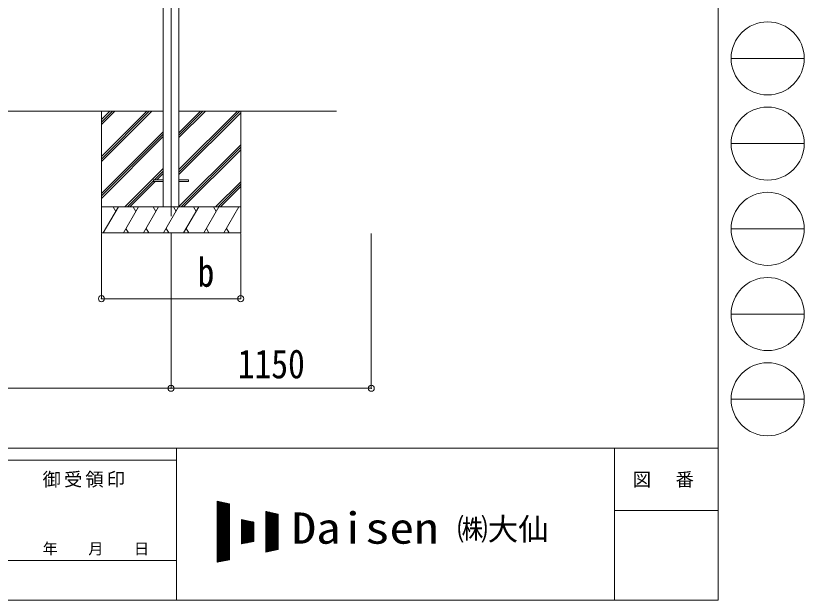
# Model space of a CAD drawing. Units: millimetres at full size; details may follow other scales. Extents: x -9783 to 9892, y -6828 to 6752.
# Drawn here: x 5362 to 9892, y -6828 to -3468 of the extents above; entities that cross this region are included whole.
import ezdxf
from ezdxf.enums import TextEntityAlignment as Align

# ---------------------------------------------------------------- set-up
doc = ezdxf.new("R2010")
doc.units = ezdxf.units.MM
doc.header["$LTSCALE"] = 35
doc.header["$PDMODE"] = 32
doc.header["$PDSIZE"] = 35
for name, color, linetype, lineweight in [('0-0_0', 7, 'Continuous', 9), ('0-1_本体', 4, 'Continuous', 9), ('0-2_部品', 7, 'Continuous', 9), ('0-8_PARTS2', 2, 'Continuous', 9), ('0-A_寸法', 6, 'Continuous', 9), ('F-0_240', 7, 'Continuous', 9)]:
    doc.layers.add(name, color=color, linetype=linetype, lineweight=lineweight)
doc.styles.add('ＭＳ ゴシック', font='')
doc.styles.get('ＭＳ ゴシック').set_extended_font_data('MS Gothic')

msp = doc.modelspace()

# ---------------------------------------------------------------- linework, layer by layer
at = {"layer": '0-0_0'}
for p, q in [((3199.28, -4016.71), (6208.88, -4016.71)), ((5854.08, -4065.31), (5902.68, -4016.71)), ((5854.08, -4079.45), (5916.82, -4016.71)), ((5854.08, -4093.6), (5930.96, -4016.71)), ((5854.08, -4305.73), (6143.1, -4016.71)), ((5854.08, -4291.58), (6128.96, -4016.71)), ((5854.08, -4277.44), (6114.81, -4016.71)), ((5854.08, -4016.71), (5854.08, -4716.71)), ((6299.28, -4140.61), (6423.18, -4016.71)), ((6299.28, -4154.75), (6437.32, -4016.71)), ((6299.28, -4168.89), (6451.46, -4016.71)), ((6299.28, -4366.88), (6649.46, -4016.71)), ((6299.28, -4352.74), (6635.31, -4016.71)), ((6299.28, -4016.71), (7204.08, -4016.71)), ((6299.28, -4381.03), (6654.08, -4026.23)), ((6654.08, -4016.71), (6654.08, -4716.71)), ((5854.08, -4489.57), (6208.88, -4134.78)), ((5854.08, -4503.72), (6208.88, -4148.92)), ((5854.08, -4517.86), (6208.88, -4163.06)), ((6299.28, -4564.87), (6654.08, -4210.08)), ((6311.58, -4566.71), (6654.08, -4224.22)), ((6325.73, -4566.71), (6654.08, -4238.36)), ((5989.07, -4566.71), (6208.88, -4346.91)), ((6157.73, -4412.2), (6208.88, -4361.05)), ((6171.87, -4412.2), (6208.88, -4375.19)), ((6003.22, -4566.71), (6154.08, -4415.85)), ((6017.36, -4566.71), (6162.87, -4421.2)), ((6509.57, -4566.71), (6654.08, -4422.21)), ((6523.72, -4566.71), (6654.08, -4436.35)), ((6537.86, -4566.71), (6654.08, -4450.49)), ((6654.08, -4566.71), (5854.08, -4566.71)), ((5864.37, -4716.71), (5950.97, -4566.71)), ((5935.97, -4592.7), (5920.97, -4566.71)), ((5979.84, -4716.71), (6066.44, -4566.71)), ((6051.44, -4592.7), (6036.44, -4566.71)), ((6095.31, -4716.71), (6181.91, -4566.71)), ((6166.91, -4592.7), (6151.91, -4566.71)), ((6210.78, -4716.71), (6297.38, -4566.71)), ((6282.38, -4592.7), (6267.38, -4566.71)), ((6326.25, -4716.71), (6412.85, -4566.71)), ((6397.85, -4592.7), (6382.85, -4566.71)), ((6441.72, -4716.71), (6528.32, -4566.71)), ((6498.32, -4566.71), (6513.32, -4592.7)), ((6557.19, -4716.71), (6643.8, -4566.71)), ((5994.84, -4690.74), (6009.84, -4716.71)), ((6110.31, -4690.73), (6125.31, -4716.71)), ((6225.78, -4690.73), (6240.78, -4716.71)), ((6341.25, -4690.73), (6356.25, -4716.71)), ((6456.72, -4690.74), (6471.72, -4716.71)), ((6572.19, -4690.73), (6587.19, -4716.71)), ((5854.08, -4716.71), (6654.08, -4716.71))]:
    msp.add_line(p, q, dxfattribs=at)
at = {"layer": '0-1_本体'}
for p, q in [((6208.88, -1110.66), (6208.88, -4566.74)), ((6299.28, -1110.66), (6299.28, -4566.74))]:
    msp.add_line(p, q, dxfattribs=at)
at = {"layer": '0-2_部品', "color": 4}
for p, q in [((6153.88, -4412.2), (6153.88, -4421.2)), ((6153.88, -4412.2), (6208.88, -4412.2)), ((6153.88, -4421.2), (6208.88, -4421.2)), ((6298.88, -4412.2), (6353.88, -4412.2)), ((6298.88, -4421.2), (6353.88, -4421.2)), ((6353.88, -4412.2), (6353.88, -4421.2))]:
    msp.add_line(p, q, dxfattribs=at)
at = {"layer": '0-8_PARTS2'}
msp.add_line((6254.08, -945.12), (6254.08, -4620.35), dxfattribs=at)
at = {"layer": '0-A_寸法'}
for p, q in [((5854.08, -5094.61), (5854.08, -4720.2)), ((6254.08, -5609.59), (6254.08, -4720.2)), ((7404.08, -5609.59), (7404.08, -4720.2)), ((3154.08, -5609.59), (6254.08, -5609.59)), ((6254.08, -5609.59), (7404.08, -5609.59))]:
    msp.add_line(p, q, dxfattribs=at)
msp.add_lwpolyline([(5854.08, -5094.61), (6654.08, -5094.61), (6654.08, -4720.2)], dxfattribs=at)
for p in [(5854.08, -5094.61), (6654.08, -5094.61), (6254.08, -5609.59), (7404.08, -5609.59)]:
    msp.add_point(p, dxfattribs=at)
at = {"layer": 'F-0_240', "color": 5}
for p, q in [((9396.97, 6751.9), (9396.97, -6828.1)), ((-9783.03, -5953.1), (9396.97, -5953.1)), ((6285.75, -5953.1), (6285.75, -6828.1)), ((8801.97, -5953.1), (8801.97, -6828.1)), ((-9783.03, -6023.1), (6285.75, -6023.1)), ((8801.97, -6311.85), (9396.97, -6311.85)), ((5305.75, -6600.6), (6285.75, -6600.6)), ((-9783.03, -6828.1), (9396.97, -6828.1))]:
    msp.add_line(p, q, dxfattribs=at)
at = {"layer": 'F-0_240', "color": 4}
for p, q in [((9471.77, -3713.1), (9891.77, -3713.1)), ((9471.77, -4203.1), (9891.77, -4203.1)), ((9471.77, -4693.1), (9891.77, -4693.1)), ((9471.77, -5183.1), (9891.77, -5183.1)), ((9471.77, -5673.1), (9891.77, -5673.1))]:
    msp.add_line(p, q, dxfattribs=at)
at = {"layer": 'F-0_240'}
for p, q in [((6519.04, -6259.47), (6589.04, -6274.05)), ((6519.04, -6259.47), (6519.04, -6609.47)), ((6519.04, -6262.76), (6534.85, -6262.76)), ((6519.04, -6266.26), (6551.65, -6266.26)), ((6519.04, -6269.76), (6568.45, -6269.76)), ((6519.04, -6273.26), (6585.25, -6273.26)), ((6519.04, -6276.76), (6589.04, -6276.76)), ((6519.04, -6280.26), (6589.04, -6280.26)), ((6519.04, -6283.76), (6589.04, -6283.76)), ((6519.04, -6287.26), (6589.04, -6287.26)), ((6519.04, -6290.76), (6589.04, -6290.76)), ((6519.04, -6294.26), (6589.04, -6294.26)), ((6521.12, -6609.03), (6521.12, -6259.9)), ((6524.62, -6608.3), (6524.62, -6260.63)), ((6528.12, -6607.58), (6528.12, -6261.36)), ((6531.62, -6606.85), (6531.62, -6262.09)), ((6535.12, -6606.12), (6535.12, -6262.81)), ((6538.62, -6605.39), (6538.62, -6263.54)), ((6542.12, -6604.66), (6542.12, -6264.27)), ((6545.62, -6603.93), (6545.62, -6265)), ((6549.12, -6603.2), (6549.12, -6265.73)), ((6552.62, -6602.47), (6552.62, -6266.46)), ((6556.12, -6601.74), (6556.12, -6267.19)), ((6559.62, -6601.01), (6559.62, -6267.92)), ((6563.12, -6600.28), (6563.12, -6268.65)), ((6566.62, -6599.55), (6566.62, -6269.38)), ((6570.12, -6598.83), (6570.12, -6270.11)), ((6573.62, -6598.1), (6573.62, -6270.84)), ((6577.12, -6597.37), (6577.12, -6271.56)), ((6580.62, -6596.64), (6580.62, -6272.29)), ((6584.12, -6595.91), (6584.12, -6273.02)), ((6587.62, -6595.18), (6587.62, -6273.75)), ((6589.04, -6274.05), (6589.04, -6594.88)), ((6519.04, -6297.76), (6589.04, -6297.76)), ((6519.04, -6301.26), (6589.04, -6301.26)), ((6519.04, -6304.76), (6589.04, -6304.76)), ((6519.04, -6308.26), (6589.04, -6308.26)), ((6519.04, -6311.76), (6589.04, -6311.76)), ((6519.04, -6315.26), (6589.04, -6315.26)), ((6519.04, -6318.76), (6589.04, -6318.76)), ((6519.04, -6322.26), (6589.04, -6322.26)), ((6519.04, -6325.76), (6589.04, -6325.76)), ((6519.04, -6329.26), (6589.04, -6329.26)), ((6519.04, -6332.76), (6589.04, -6332.76)), ((6519.04, -6336.26), (6589.04, -6336.26)), ((6519.04, -6339.76), (6589.04, -6339.76)), ((6799.04, -6317.8), (6869.04, -6332.38)), ((6799.04, -6317.8), (6799.04, -6551.13)), ((6799.04, -6318.76), (6803.65, -6318.76)), ((6799.04, -6322.26), (6820.45, -6322.26)), ((6799.04, -6325.76), (6837.25, -6325.76)), ((6799.04, -6329.26), (6854.05, -6329.26)), ((6799.04, -6332.76), (6869.04, -6332.76)), ((6799.04, -6336.26), (6869.04, -6336.26)), ((6799.04, -6339.76), (6869.04, -6339.76)), ((6801.12, -6550.7), (6801.12, -6318.23)), ((6804.62, -6549.97), (6804.62, -6318.96)), ((6808.12, -6549.24), (6808.12, -6319.69)), ((6811.62, -6548.51), (6811.62, -6320.42)), ((6815.12, -6547.78), (6815.12, -6321.15)), ((6818.62, -6547.05), (6818.62, -6321.88)), ((6822.12, -6546.33), (6822.12, -6322.61)), ((6825.62, -6545.6), (6825.62, -6323.34)), ((6829.12, -6544.87), (6829.12, -6324.06)), ((6832.62, -6544.14), (6832.62, -6324.79)), ((6836.12, -6543.41), (6836.12, -6325.52)), ((6839.62, -6542.68), (6839.62, -6326.25)), ((6843.12, -6541.95), (6843.12, -6326.98)), ((6846.62, -6541.22), (6846.62, -6327.71)), ((6850.12, -6540.49), (6850.12, -6328.44)), ((6853.62, -6539.76), (6853.62, -6329.17)), ((6857.12, -6539.03), (6857.12, -6329.9)), ((6860.62, -6538.3), (6860.62, -6330.63)), ((6864.12, -6537.58), (6864.12, -6331.36)), ((6867.62, -6536.85), (6867.62, -6332.09)), ((6869.04, -6332.38), (6869.04, -6536.55)), ((6519.04, -6343.26), (6589.04, -6343.26)), ((6519.04, -6346.76), (6589.04, -6346.76)), ((6519.04, -6350.26), (6589.04, -6350.26)), ((6519.04, -6353.76), (6589.04, -6353.76)), ((6519.04, -6357.26), (6589.04, -6357.26)), ((6519.04, -6360.76), (6589.04, -6360.76)), ((6519.04, -6364.26), (6589.04, -6364.26)), ((6519.04, -6367.76), (6589.04, -6367.76)), ((6519.04, -6371.26), (6589.04, -6371.26)), ((6519.04, -6374.76), (6589.04, -6374.76)), ((6519.04, -6378.26), (6589.04, -6378.26)), ((6519.04, -6381.76), (6589.04, -6381.76)), ((6519.04, -6385.26), (6589.04, -6385.26)), ((6659.04, -6364.47), (6729.04, -6379.05)), ((6659.04, -6364.47), (6659.04, -6504.47)), ((6659.04, -6367.76), (6674.85, -6367.76)), ((6659.04, -6371.26), (6691.65, -6371.26)), ((6659.04, -6374.76), (6708.45, -6374.76)), ((6659.04, -6378.26), (6725.25, -6378.26)), ((6659.04, -6381.76), (6729.04, -6381.76)), ((6659.04, -6385.26), (6729.04, -6385.26)), ((6661.12, -6504.03), (6661.12, -6364.9)), ((6664.62, -6503.3), (6664.62, -6365.63)), ((6668.12, -6502.58), (6668.12, -6366.36)), ((6671.62, -6501.85), (6671.62, -6367.09)), ((6675.12, -6501.12), (6675.12, -6367.81)), ((6678.62, -6500.39), (6678.62, -6368.54)), ((6682.12, -6499.66), (6682.12, -6369.27)), ((6685.62, -6498.93), (6685.62, -6370)), ((6689.12, -6498.2), (6689.12, -6370.73)), ((6692.62, -6497.47), (6692.62, -6371.46)), ((6696.12, -6496.74), (6696.12, -6372.19)), ((6699.62, -6496.01), (6699.62, -6372.92)), ((6703.12, -6495.28), (6703.12, -6373.65)), ((6706.62, -6494.55), (6706.62, -6374.38)), ((6710.12, -6493.83), (6710.12, -6375.11)), ((6713.62, -6493.1), (6713.62, -6375.84)), ((6717.12, -6492.37), (6717.12, -6376.56)), ((6720.62, -6491.64), (6720.62, -6377.29)), ((6724.12, -6490.91), (6724.12, -6378.02)), ((6727.62, -6490.18), (6727.62, -6378.75)), ((6729.04, -6379.05), (6729.04, -6489.88)), ((6799.04, -6343.26), (6869.04, -6343.26)), ((6799.04, -6346.76), (6869.04, -6346.76)), ((6799.04, -6350.26), (6869.04, -6350.26)), ((6799.04, -6353.76), (6869.04, -6353.76)), ((6799.04, -6357.26), (6869.04, -6357.26)), ((6799.04, -6360.76), (6869.04, -6360.76)), ((6799.04, -6364.26), (6869.04, -6364.26)), ((6799.04, -6367.76), (6869.04, -6367.76)), ((6799.04, -6371.26), (6869.04, -6371.26)), ((6799.04, -6374.76), (6869.04, -6374.76)), ((6799.04, -6378.26), (6869.04, -6378.26)), ((6799.04, -6381.76), (6869.04, -6381.76)), ((6799.04, -6385.26), (6869.04, -6385.26)), ((6519.04, -6388.76), (6589.04, -6388.76)), ((6519.04, -6392.26), (6589.04, -6392.26)), ((6519.04, -6395.76), (6589.04, -6395.76)), ((6519.04, -6399.26), (6589.04, -6399.26)), ((6519.04, -6402.76), (6589.04, -6402.76)), ((6519.04, -6406.26), (6589.04, -6406.26)), ((6519.04, -6409.76), (6589.04, -6409.76)), ((6519.04, -6413.26), (6589.04, -6413.26)), ((6519.04, -6416.76), (6589.04, -6416.76)), ((6519.04, -6420.26), (6589.04, -6420.26)), ((6519.04, -6423.76), (6589.04, -6423.76)), ((6519.04, -6427.26), (6589.04, -6427.26)), ((6519.04, -6430.76), (6589.04, -6430.76)), ((6659.04, -6388.76), (6729.04, -6388.76)), ((6659.04, -6392.26), (6729.04, -6392.26)), ((6659.04, -6395.76), (6729.04, -6395.76)), ((6659.04, -6399.26), (6729.04, -6399.26)), ((6659.04, -6402.76), (6729.04, -6402.76)), ((6659.04, -6406.26), (6729.04, -6406.26)), ((6659.04, -6409.76), (6729.04, -6409.76)), ((6659.04, -6413.26), (6729.04, -6413.26)), ((6659.04, -6416.76), (6729.04, -6416.76)), ((6659.04, -6420.26), (6729.04, -6420.26)), ((6659.04, -6423.76), (6729.04, -6423.76)), ((6659.04, -6427.26), (6729.04, -6427.26)), ((6659.04, -6430.76), (6729.04, -6430.76)), ((6799.04, -6388.76), (6869.04, -6388.76)), ((6799.04, -6392.26), (6869.04, -6392.26)), ((6799.04, -6395.76), (6869.04, -6395.76)), ((6799.04, -6399.26), (6869.04, -6399.26)), ((6799.04, -6402.76), (6869.04, -6402.76)), ((6799.04, -6406.26), (6869.04, -6406.26)), ((6799.04, -6409.76), (6869.04, -6409.76)), ((6799.04, -6413.26), (6869.04, -6413.26)), ((6799.04, -6416.76), (6869.04, -6416.76)), ((6799.04, -6420.26), (6869.04, -6420.26)), ((6799.04, -6423.76), (6869.04, -6423.76)), ((6799.04, -6427.26), (6869.04, -6427.26)), ((6799.04, -6430.76), (6869.04, -6430.76)), ((6519.04, -6434.26), (6589.04, -6434.26)), ((6519.04, -6437.76), (6589.04, -6437.76)), ((6519.04, -6441.26), (6589.04, -6441.26)), ((6519.04, -6444.76), (6589.04, -6444.76)), ((6519.04, -6448.26), (6589.04, -6448.26)), ((6519.04, -6451.76), (6589.04, -6451.76)), ((6519.04, -6455.26), (6589.04, -6455.26)), ((6519.04, -6458.76), (6589.04, -6458.76)), ((6519.04, -6462.26), (6589.04, -6462.26)), ((6519.04, -6465.76), (6589.04, -6465.76)), ((6519.04, -6469.26), (6589.04, -6469.26)), ((6519.04, -6472.76), (6589.04, -6472.76)), ((6519.04, -6476.26), (6589.04, -6476.26)), ((6659.04, -6434.26), (6729.04, -6434.26)), ((6659.04, -6437.76), (6729.04, -6437.76)), ((6659.04, -6441.26), (6729.04, -6441.26)), ((6659.04, -6444.76), (6729.04, -6444.76)), ((6659.04, -6448.26), (6729.04, -6448.26)), ((6659.04, -6451.76), (6729.04, -6451.76)), ((6659.04, -6455.26), (6729.04, -6455.26)), ((6659.04, -6458.76), (6729.04, -6458.76)), ((6659.04, -6462.26), (6729.04, -6462.26)), ((6659.04, -6465.76), (6729.04, -6465.76)), ((6659.04, -6469.26), (6729.04, -6469.26)), ((6659.04, -6472.76), (6729.04, -6472.76)), ((6659.04, -6476.26), (6729.04, -6476.26)), ((6799.04, -6434.26), (6869.04, -6434.26)), ((6799.04, -6437.76), (6869.04, -6437.76)), ((6799.04, -6441.26), (6869.04, -6441.26)), ((6799.04, -6444.76), (6869.04, -6444.76)), ((6799.04, -6448.26), (6869.04, -6448.26)), ((6799.04, -6451.76), (6869.04, -6451.76)), ((6799.04, -6455.26), (6869.04, -6455.26)), ((6799.04, -6458.76), (6869.04, -6458.76)), ((6799.04, -6462.26), (6869.04, -6462.26)), ((6799.04, -6465.76), (6869.04, -6465.76)), ((6799.04, -6469.26), (6869.04, -6469.26)), ((6799.04, -6472.76), (6869.04, -6472.76)), ((6799.04, -6476.26), (6869.04, -6476.26)), ((6519.04, -6479.76), (6589.04, -6479.76)), ((6519.04, -6483.26), (6589.04, -6483.26)), ((6519.04, -6486.76), (6589.04, -6486.76)), ((6519.04, -6490.26), (6589.04, -6490.26)), ((6519.04, -6493.76), (6589.04, -6493.76)), ((6519.04, -6497.26), (6589.04, -6497.26)), ((6519.04, -6500.76), (6589.04, -6500.76)), ((6519.04, -6504.26), (6589.04, -6504.26)), ((6519.04, -6507.76), (6589.04, -6507.76)), ((6519.04, -6511.26), (6589.04, -6511.26)), ((6519.04, -6514.76), (6589.04, -6514.76)), ((6519.04, -6518.26), (6589.04, -6518.26)), ((6519.04, -6521.76), (6589.04, -6521.76)), ((6659.04, -6479.76), (6729.04, -6479.76)), ((6659.04, -6483.26), (6729.04, -6483.26)), ((6659.04, -6486.76), (6729.04, -6486.76)), ((6659.04, -6504.47), (6729.04, -6489.88)), ((6659.04, -6490.26), (6727.23, -6490.26)), ((6659.04, -6493.76), (6710.43, -6493.76)), ((6659.04, -6497.26), (6693.63, -6497.26)), ((6659.04, -6500.76), (6676.83, -6500.76)), ((6659.04, -6504.26), (6660.03, -6504.26)), ((6799.04, -6479.76), (6869.04, -6479.76)), ((6799.04, -6483.26), (6869.04, -6483.26)), ((6799.04, -6486.76), (6869.04, -6486.76)), ((6799.04, -6490.26), (6869.04, -6490.26)), ((6799.04, -6493.76), (6869.04, -6493.76)), ((6799.04, -6497.26), (6869.04, -6497.26)), ((6799.04, -6500.76), (6869.04, -6500.76)), ((6799.04, -6504.26), (6869.04, -6504.26)), ((6799.04, -6507.76), (6869.04, -6507.76)), ((6799.04, -6511.26), (6869.04, -6511.26)), ((6799.04, -6514.76), (6869.04, -6514.76)), ((6799.04, -6518.26), (6869.04, -6518.26)), ((6799.04, -6521.76), (6869.04, -6521.76)), ((6519.04, -6525.26), (6589.04, -6525.26)), ((6519.04, -6528.76), (6589.04, -6528.76)), ((6519.04, -6532.26), (6589.04, -6532.26)), ((6519.04, -6535.76), (6589.04, -6535.76)), ((6519.04, -6539.26), (6589.04, -6539.26)), ((6519.04, -6542.76), (6589.04, -6542.76)), ((6519.04, -6546.26), (6589.04, -6546.26)), ((6519.04, -6549.76), (6589.04, -6549.76)), ((6519.04, -6553.26), (6589.04, -6553.26)), ((6519.04, -6556.76), (6589.04, -6556.76)), ((6519.04, -6560.26), (6589.04, -6560.26)), ((6519.04, -6563.76), (6589.04, -6563.76)), ((6519.04, -6567.26), (6589.04, -6567.26)), ((6799.04, -6525.26), (6869.04, -6525.26)), ((6799.04, -6528.76), (6869.04, -6528.76)), ((6799.04, -6532.26), (6869.04, -6532.26)), ((6799.04, -6535.76), (6869.04, -6535.76)), ((6869.04, -6536.55), (6799.04, -6551.13)), ((6799.04, -6539.26), (6856.03, -6539.26)), ((6799.04, -6542.76), (6839.23, -6542.76)), ((6799.04, -6546.26), (6822.43, -6546.26)), ((6799.04, -6549.76), (6805.63, -6549.76)), ((6519.04, -6570.76), (6589.04, -6570.76)), ((6519.04, -6574.26), (6589.04, -6574.26)), ((6519.04, -6577.76), (6589.04, -6577.76)), ((6519.04, -6581.26), (6589.04, -6581.26)), ((6519.04, -6584.76), (6589.04, -6584.76)), ((6519.04, -6588.26), (6589.04, -6588.26)), ((6519.04, -6591.76), (6589.04, -6591.76)), ((6589.04, -6594.88), (6519.04, -6609.47)), ((6519.04, -6595.26), (6587.23, -6595.26)), ((6519.04, -6598.76), (6570.43, -6598.76)), ((6519.04, -6602.26), (6553.63, -6602.26)), ((6519.04, -6605.76), (6536.83, -6605.76)), ((6519.04, -6609.26), (6520.03, -6609.26))]:
    msp.add_line(p, q, dxfattribs=at)
at = {"layer": 'F-0_240', "color": 4}
for centre in [(9681.77, -3713.1), (9681.77, -4203.1), (9681.77, -4693.1), (9681.77, -5183.1), (9681.77, -5673.1)]:
    msp.add_circle(centre, 210, dxfattribs=at)

# ---------------------------------------------------------------- texts
at = {"layer": '0-A_寸法', "color": 7, "style": 'ＭＳ ゴシック', "width": 0.85}
for s, p in [('b', (6405.96, -5075.61)), ('1150', (6636.58, -5602.59))]:
    msp.add_text(s, height=166.8, dxfattribs=at).set_placement(p, align=Align.BOTTOM_LEFT)
at = {"layer": 'F-0_240', "style": 'ＭＳ ゴシック', "width": 1.15}
msp.add_text('Daisen', height=179.6, dxfattribs=at).set_placement((6947.05, -6556.97), align=Align.BOTTOM_LEFT)
at = {"layer": 'F-0_240', "style": 'ＭＳ ゴシック'}
for s, height, p in [('㈱大仙\u3000', 128.3, (7898.35, -6521.97)), ('年\u3000\u3000月\u3000\u3000日', 64.15, (5515.76, -6583.1))]:
    msp.add_text(s, height=height, dxfattribs=at).set_placement(p, align=Align.BOTTOM_LEFT)
at = {"layer": 'F-0_240', "char_height": 76.98, "attachment_point": 7, "style": 'ＭＳ ゴシック'}
for s, insert in [('\\T1.17;御受領印', (5515.75, -6180.6)), ('\\T1.17;図\u3000番', (8906.97, -6180.6))]:
    msp.add_mtext(s, dxfattribs=dict(at, insert=insert))

doc.saveas('drawing.dxf')
